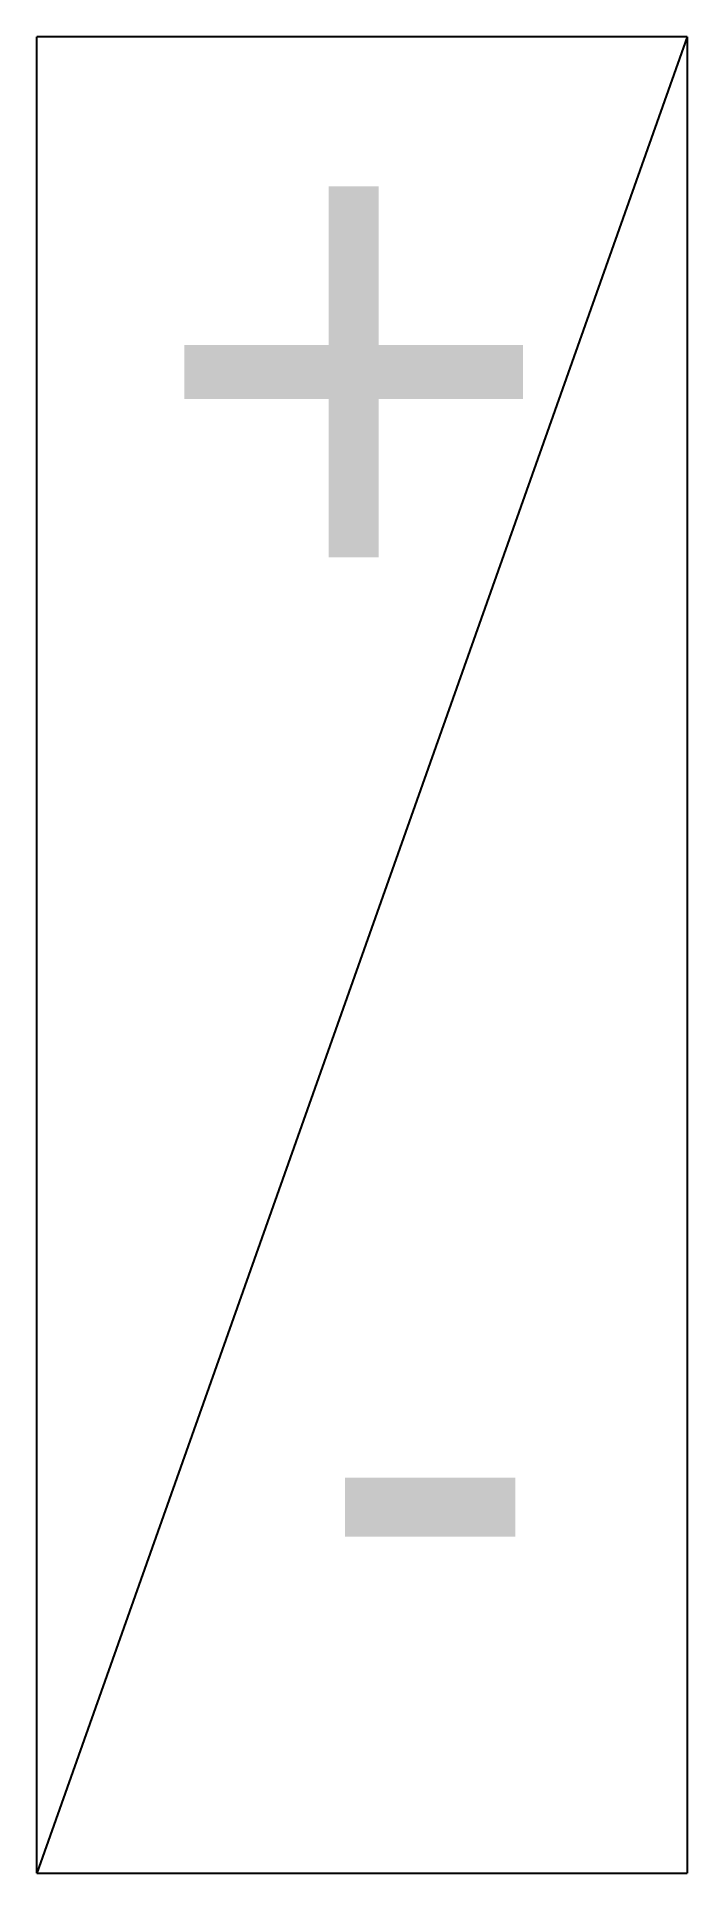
# Model space of a CAD drawing. Header units: metres. Extents: x -22058.4 to -22052.2, y -12342.1 to -12324.5.
import ezdxf

# ---------------------------------------------------------------- set-up
doc = ezdxf.new("R2010")
doc.units = ezdxf.units.M

msp = doc.modelspace()

# ---------------------------------------------------------------- linework, layer by layer
for p, q in [((-22058.4, -12342.15), (-22058.4, -12324.54)), ((-22052.16, -12324.54), (-22058.4, -12342.15)), ((-22052.16, -12324.54), (-22058.4, -12324.54)), ((-22052.16, -12324.54), (-22052.16, -12342.15)), ((-22058.4, -12342.15), (-22052.16, -12342.15))]:
    msp.add_line(p, q)

# ---------------------------------------------------------------- texts
for s, p in [('+', (-22057.31, -12330.17)), ('-', (-22055.74, -12340.57))]:
    msp.add_text(s, height=5).set_placement(p)

doc.saveas('drawing.dxf')
